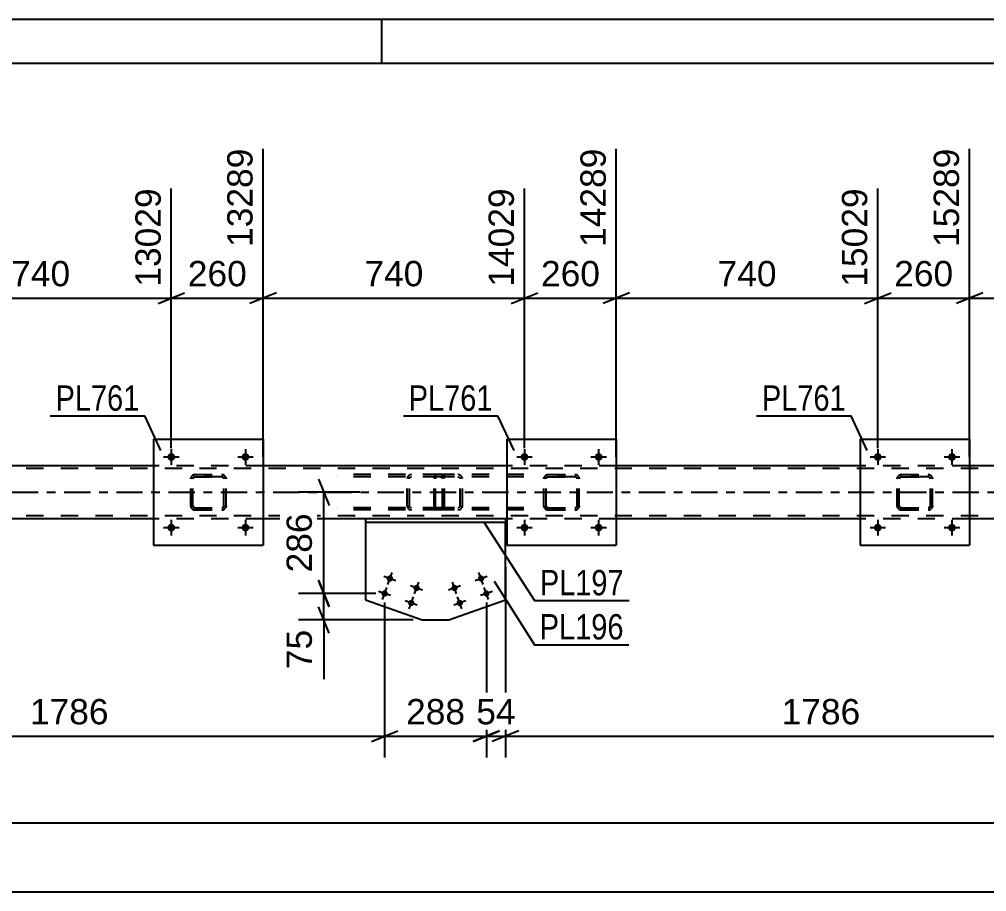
# Model space of a CAD drawing. Header units: millimetres. Extents: x -109 to 732, y -404 to 190.
# Drawn here: x 480.8 to 590.4, y 91.2 to 190 of the extents above; entities that cross this region are included whole.
import ezdxf

# ---------------------------------------------------------------- set-up
doc = ezdxf.new("R2010")
doc.units = ezdxf.units.MM
doc.linetypes.add('DXK_LINE_DOT2', pattern=[3.9198, 1.9599, -1.9599])
doc.linetypes.add('DXK_LINE_DOT3', pattern=[5.9187, 2.979, -0.9799, 0.9799, -0.9799])
doc.styles.add('Arial', font='ARIAL.TTF', dxfattribs={"height": 0.2})
doc.styles.add('Arial Narrow', font='ARIALN.TTF', dxfattribs={"height": 0.2})

# ---------------------------------------------------------------- blocks, each defined once
blk = doc.blocks.new('Unknown-717262461-1115')
at = {"color": 5, "linetype": 'Continuous'}
for p, q in [((731.85, 189.99), (-109.15, 189.99)), ((521.85, 184.99), (521.85, 189.99)), ((726.85, 184.99), (-104.15, 184.99))]:
    blk.add_line(p, q, dxfattribs=at)
blk = doc.blocks.new('Part-717262461-7015 - 6853')
at = {"color": 7, "linetype": 'DXK_LINE_DOT2'}
for p, q in [((580.22, 137.96), (580.25, 138.14)), ((580.25, 138.14), (580.22, 137.96)), ((580.46, 137.96), (580.47, 138.05)), ((580.47, 138.05), (580.46, 137.96)), ((580.47, 138.05), (580.53, 138.13)), ((580.53, 138.13), (580.47, 138.05)), ((580.51, 138.4), (580.7, 138.44)), ((580.7, 138.44), (580.51, 138.4)), ((580.53, 138.13), (580.6, 138.18)), ((580.6, 138.18), (580.53, 138.13)), ((580.6, 138.18), (580.7, 138.2)), ((580.7, 138.2), (580.6, 138.18)), ((580.7, 138.44), (583.74, 138.44)), ((580.7, 138.44), (580.7, 138.44)), ((580.7, 138.44), (583.74, 138.44)), ((580.7, 138.2), (583.74, 138.2)), ((580.7, 138.2), (580.7, 138.2)), ((583.74, 138.2), (580.7, 138.2)), ((583.74, 138.44), (583.74, 138.44)), ((583.74, 138.44), (583.92, 138.4)), ((583.92, 138.4), (583.74, 138.44)), ((583.74, 138.2), (583.74, 138.2)), ((583.74, 138.2), (583.83, 138.18)), ((583.83, 138.18), (583.74, 138.2)), ((583.83, 138.18), (583.91, 138.13)), ((583.91, 138.13), (583.83, 138.18)), ((583.91, 138.13), (583.96, 138.05)), ((583.96, 138.05), (583.91, 138.13)), ((583.96, 138.05), (583.98, 137.96)), ((583.98, 137.96), (583.96, 138.05)), ((584.18, 138.14), (584.22, 137.96)), ((584.22, 137.96), (584.18, 138.14)), ((580.22, 134.92), (580.22, 137.96)), ((580.46, 134.92), (580.46, 137.96)), ((583.98, 134.92), (583.98, 137.96)), ((584.22, 134.92), (584.22, 137.96)), ((580.25, 134.73), (580.22, 134.92)), ((580.22, 134.92), (580.25, 134.73)), ((580.47, 134.83), (580.46, 134.92)), ((580.46, 134.92), (580.47, 134.83)), ((580.53, 134.75), (580.47, 134.83)), ((580.47, 134.83), (580.53, 134.75)), ((580.6, 134.7), (580.53, 134.75)), ((580.53, 134.75), (580.6, 134.7)), ((583.91, 134.75), (583.83, 134.7)), ((583.83, 134.7), (583.91, 134.75)), ((583.96, 134.83), (583.91, 134.75)), ((583.91, 134.75), (583.96, 134.83)), ((583.98, 134.92), (583.96, 134.83)), ((583.96, 134.83), (583.98, 134.92)), ((584.22, 134.92), (584.18, 134.73)), ((584.18, 134.73), (584.22, 134.92)), ((580.7, 134.44), (580.51, 134.48)), ((580.51, 134.47), (580.7, 134.44)), ((580.7, 134.68), (580.6, 134.7)), ((580.6, 134.7), (580.7, 134.68)), ((580.7, 134.68), (583.74, 134.68)), ((580.7, 134.68), (580.7, 134.68)), ((580.7, 134.68), (583.74, 134.68)), ((580.7, 134.44), (583.74, 134.44)), ((580.7, 134.44), (580.7, 134.44)), ((580.7, 134.44), (583.74, 134.44)), ((583.83, 134.7), (583.74, 134.68)), ((583.74, 134.68), (583.83, 134.7)), ((583.74, 134.68), (583.74, 134.68)), ((583.92, 134.48), (583.74, 134.44)), ((583.74, 134.44), (583.92, 134.47)), ((583.74, 134.44), (583.74, 134.44))]:
    blk.add_line(p, q, dxfattribs=at)
at = {"color": 7, "linetype": 'DXK_LINE_DOT3'}
blk.add_line((582.22, 136.44), (582.22, 136.44), dxfattribs=at)
at = {"color": 7, "linetype": 'DXK_LINE_DOT2'}
for centre, start, end in [((580.7, 137.96), 112.5, 157.5), ((580.7, 137.96), 112.5, 157.5), ((583.74, 137.96), 22.5, 67.5), ((583.74, 137.96), 22.5, 67.5), ((580.7, 134.92), 202.5, 247.5), ((580.7, 134.92), 202.5, 247.5), ((583.74, 134.92), 292.5, 337.5), ((583.74, 134.92), 292.5, 337.5)]:
    blk.add_arc(centre, 0.48, start, end, dxfattribs=at)
blk = doc.blocks.new('Part-717262461-6873 - 6853')
at = {"color": 7, "linetype": 'DXK_LINE_DOT2'}
for p, q in [((527.82, 138.14), (527.8, 137.96)), ((527.88, 138.3), (527.82, 138.14)), ((527.97, 138.4), (527.88, 138.3)), ((527.94, 137.96), (527.95, 138.05)), ((527.95, 138.05), (527.98, 138.13)), ((528.07, 138.44), (527.97, 138.4)), ((527.98, 138.13), (528.02, 138.18)), ((528.02, 138.18), (528.07, 138.2)), ((537.92, 138.44), (528.07, 138.44)), ((537.92, 138.2), (528.07, 138.2)), ((528.97, 138.2), (528.97, 138.44)), ((530.67, 138.4), (530.48, 138.44)), ((530.48, 138.2), (530.57, 138.18)), ((530.57, 138.18), (530.66, 138.13)), ((530.66, 138.13), (530.71, 138.05)), ((530.71, 138.05), (530.73, 137.96)), ((530.98, 137.96), (530.94, 138.14)), ((527.8, 134.92), (527.8, 137.96)), ((527.94, 134.92), (527.94, 137.96)), ((530.73, 134.92), (530.73, 137.96)), ((530.98, 134.92), (530.98, 137.96)), ((527.8, 134.92), (527.82, 134.73)), ((527.95, 134.83), (527.94, 134.92)), ((527.98, 134.75), (527.95, 134.83)), ((528.02, 134.7), (527.98, 134.75)), ((530.66, 134.75), (530.57, 134.7)), ((530.71, 134.83), (530.66, 134.75)), ((530.73, 134.92), (530.71, 134.83)), ((530.94, 134.73), (530.98, 134.92)), ((527.82, 134.73), (527.88, 134.58)), ((527.88, 134.58), (527.97, 134.48)), ((527.97, 134.48), (528.07, 134.44)), ((528.07, 134.68), (528.02, 134.7)), ((537.92, 134.68), (528.07, 134.68)), ((537.92, 134.44), (528.07, 134.44)), ((528.97, 134.44), (528.97, 134.68)), ((530.57, 134.7), (530.48, 134.68)), ((530.48, 134.44), (530.67, 134.48))]:
    blk.add_line(p, q, dxfattribs=at)
for centre, start, end in [((530.49, 137.94), 23.8951, 68.8487), ((530.49, 134.93), 291.1513, 336.1049)]:
    blk.add_arc(centre, 0.492, start, end, dxfattribs=at)
blk = doc.blocks.new('Part-717262461-7009 - 6853')
at = {"color": 7, "linetype": 'DXK_LINE_DOT2'}
for p, q in [((540.21, 137.96), (540.25, 138.14)), ((540.25, 138.14), (540.21, 137.96)), ((540.45, 137.96), (540.47, 138.05)), ((540.47, 138.05), (540.45, 137.96)), ((540.47, 138.05), (540.52, 138.13)), ((540.52, 138.13), (540.47, 138.05)), ((540.51, 138.4), (540.69, 138.44)), ((540.69, 138.44), (540.51, 138.4)), ((540.52, 138.13), (540.6, 138.18)), ((540.6, 138.18), (540.52, 138.13)), ((540.6, 138.18), (540.69, 138.2)), ((540.69, 138.2), (540.6, 138.18)), ((540.69, 138.44), (543.73, 138.44)), ((540.69, 138.44), (540.69, 138.44)), ((540.69, 138.44), (543.73, 138.44)), ((540.69, 138.2), (543.73, 138.2)), ((540.69, 138.2), (540.69, 138.2)), ((543.73, 138.2), (540.69, 138.2)), ((543.73, 138.44), (543.73, 138.44)), ((543.73, 138.44), (543.92, 138.4)), ((543.92, 138.4), (543.73, 138.44)), ((543.73, 138.2), (543.73, 138.2)), ((543.73, 138.2), (543.83, 138.18)), ((543.83, 138.18), (543.73, 138.2)), ((543.83, 138.18), (543.9, 138.13)), ((543.9, 138.13), (543.83, 138.18)), ((543.9, 138.13), (543.96, 138.05)), ((543.96, 138.05), (543.9, 138.13)), ((543.96, 138.05), (543.97, 137.96)), ((543.97, 137.96), (543.96, 138.05)), ((544.18, 138.14), (544.21, 137.96)), ((544.21, 137.96), (544.18, 138.14)), ((540.21, 134.92), (540.21, 137.96)), ((540.45, 134.92), (540.45, 137.96)), ((543.97, 134.92), (543.97, 137.96)), ((544.21, 134.92), (544.21, 137.96)), ((540.25, 134.73), (540.21, 134.92)), ((540.21, 134.92), (540.25, 134.73)), ((540.47, 134.83), (540.45, 134.92)), ((540.45, 134.92), (540.47, 134.83)), ((540.52, 134.75), (540.47, 134.83)), ((540.47, 134.83), (540.52, 134.75)), ((540.6, 134.7), (540.52, 134.75)), ((540.52, 134.75), (540.6, 134.7)), ((543.9, 134.75), (543.83, 134.7)), ((543.83, 134.7), (543.9, 134.75)), ((543.96, 134.83), (543.9, 134.75)), ((543.9, 134.75), (543.96, 134.83)), ((543.97, 134.92), (543.96, 134.83)), ((543.96, 134.83), (543.97, 134.92)), ((544.21, 134.92), (544.18, 134.73)), ((544.18, 134.73), (544.21, 134.92)), ((540.69, 134.44), (540.51, 134.48)), ((540.51, 134.47), (540.69, 134.44)), ((540.69, 134.68), (540.6, 134.7)), ((540.6, 134.7), (540.69, 134.68)), ((540.69, 134.68), (543.73, 134.68)), ((540.69, 134.68), (540.69, 134.68)), ((540.69, 134.68), (543.73, 134.68)), ((540.69, 134.44), (543.73, 134.44)), ((540.69, 134.44), (540.69, 134.44)), ((540.69, 134.44), (543.73, 134.44)), ((543.83, 134.7), (543.73, 134.68)), ((543.73, 134.68), (543.83, 134.7)), ((543.73, 134.68), (543.73, 134.68)), ((543.92, 134.48), (543.73, 134.44)), ((543.73, 134.44), (543.92, 134.47)), ((543.73, 134.44), (543.73, 134.44))]:
    blk.add_line(p, q, dxfattribs=at)
at = {"color": 7, "linetype": 'DXK_LINE_DOT3'}
blk.add_line((542.21, 136.44), (542.21, 136.44), dxfattribs=at)
at = {"color": 7, "linetype": 'DXK_LINE_DOT2'}
for centre, start, end in [((540.69, 137.96), 112.5, 157.5), ((540.69, 137.96), 112.5, 157.5), ((543.73, 137.96), 22.5, 67.5), ((543.73, 137.96), 22.5, 67.5), ((540.69, 134.92), 202.5, 247.5), ((540.69, 134.92), 202.5, 247.5), ((543.73, 134.92), 292.5, 337.5), ((543.73, 134.92), 292.5, 337.5)]:
    blk.add_arc(centre, 0.48, start, end, dxfattribs=at)
blk = doc.blocks.new('Part-717262461-6875 - 6853')
at = {"color": 7, "linetype": 'DXK_LINE_DOT2'}
for p, q in [((528.46, 138.44), (516.68, 138.44)), ((528.46, 138.2), (516.68, 138.2)), ((524.75, 138.14), (524.71, 137.96)), ((524.97, 137.96), (524.99, 138.05)), ((524.99, 138.05), (525.04, 138.13)), ((525.22, 138.44), (525.03, 138.4)), ((525.04, 138.13), (525.12, 138.18)), ((525.12, 138.18), (525.22, 138.2)), ((528.65, 138.4), (528.46, 138.44)), ((528.46, 138.2), (528.56, 138.18)), ((528.56, 138.18), (528.64, 138.13)), ((528.64, 138.13), (528.69, 138.05)), ((528.69, 138.05), (528.71, 137.96)), ((528.97, 137.96), (528.93, 138.14)), ((524.71, 134.92), (524.71, 137.96)), ((524.97, 134.92), (524.97, 137.96)), ((528.71, 134.92), (528.71, 137.96)), ((528.97, 134.92), (528.97, 137.96)), ((524.71, 134.92), (524.75, 134.73)), ((524.99, 134.83), (524.97, 134.92)), ((525.04, 134.75), (524.99, 134.83)), ((525.12, 134.7), (525.04, 134.75)), ((528.64, 134.75), (528.56, 134.7)), ((528.69, 134.83), (528.64, 134.75)), ((528.71, 134.92), (528.69, 134.83)), ((528.93, 134.73), (528.97, 134.92)), ((528.46, 134.68), (516.68, 134.68)), ((528.46, 134.44), (516.68, 134.44)), ((525.03, 134.48), (525.22, 134.44)), ((525.22, 134.68), (525.12, 134.7)), ((528.56, 134.7), (528.46, 134.68)), ((528.46, 134.44), (528.65, 134.48))]:
    blk.add_line(p, q, dxfattribs=at)
for centre, start, end in [((525.2, 137.94), 110.7583, 155.68), ((528.48, 137.94), 24.32, 69.2417), ((525.2, 134.94), 204.32, 249.2417), ((528.48, 134.94), 290.7583, 335.68)]:
    blk.add_arc(centre, 0.496, start, end, dxfattribs=at)
blk = doc.blocks.new('Part-717262461-7014 - 6853')
at = {"color": 2, "linetype": 'Continuous'}
for p, q in [((536.01, 142.44), (536.01, 130.44)), ((536.01, 142.44), (548.41, 142.44)), ((548.41, 142.44), (548.41, 130.44)), ((536.01, 130.44), (548.41, 130.44))]:
    blk.add_line(p, q, dxfattribs=at)
blk = doc.blocks.new('Part-717262461-7020 - 6853')
at = {"color": 2, "linetype": 'Continuous'}
for p, q in [((576.02, 142.44), (576.02, 130.44)), ((576.02, 142.44), (588.42, 142.44)), ((588.42, 142.44), (588.42, 130.44)), ((576.02, 130.44), (588.42, 130.44))]:
    blk.add_line(p, q, dxfattribs=at)
blk = doc.blocks.new('Part-717262461-7042 - 6853')
at = {"color": 2, "linetype": 'Continuous'}
for p, q in [((496.01, 142.44), (496.01, 130.44)), ((496.01, 142.44), (508.41, 142.44)), ((508.41, 142.44), (508.41, 130.44)), ((496.01, 130.44), (508.41, 130.44))]:
    blk.add_line(p, q, dxfattribs=at)
blk = doc.blocks.new('Part-717262461-7043 - 6853')
at = {"color": 7, "linetype": 'DXK_LINE_DOT2'}
for p, q in [((500.21, 137.96), (500.25, 138.14)), ((500.25, 138.14), (500.21, 137.96)), ((500.45, 137.96), (500.47, 138.05)), ((500.47, 138.05), (500.45, 137.96)), ((500.47, 138.05), (500.52, 138.13)), ((500.52, 138.13), (500.47, 138.05)), ((500.51, 138.4), (500.69, 138.44)), ((500.69, 138.44), (500.51, 138.4)), ((500.52, 138.13), (500.6, 138.18)), ((500.6, 138.18), (500.52, 138.13)), ((500.6, 138.18), (500.69, 138.2)), ((500.69, 138.2), (500.6, 138.18)), ((500.69, 138.44), (503.73, 138.44)), ((500.69, 138.44), (500.69, 138.44)), ((500.69, 138.44), (503.73, 138.44)), ((500.69, 138.2), (503.73, 138.2)), ((500.69, 138.2), (500.69, 138.2)), ((503.73, 138.2), (500.69, 138.2)), ((503.73, 138.44), (503.73, 138.44)), ((503.73, 138.44), (503.92, 138.4)), ((503.92, 138.4), (503.73, 138.44)), ((503.73, 138.2), (503.73, 138.2)), ((503.73, 138.2), (503.83, 138.18)), ((503.83, 138.18), (503.73, 138.2)), ((503.83, 138.18), (503.9, 138.13)), ((503.9, 138.13), (503.83, 138.18)), ((503.9, 138.13), (503.96, 138.05)), ((503.96, 138.05), (503.9, 138.13)), ((503.96, 138.05), (503.97, 137.96)), ((503.97, 137.96), (503.96, 138.05)), ((504.18, 138.14), (504.21, 137.96)), ((504.21, 137.96), (504.18, 138.14)), ((500.21, 134.92), (500.21, 137.96)), ((500.45, 134.92), (500.45, 137.96)), ((503.97, 134.92), (503.97, 137.96)), ((504.21, 134.92), (504.21, 137.96)), ((500.25, 134.73), (500.21, 134.92)), ((500.21, 134.92), (500.25, 134.73)), ((500.47, 134.83), (500.45, 134.92)), ((500.45, 134.92), (500.47, 134.83)), ((500.52, 134.75), (500.47, 134.83)), ((500.47, 134.83), (500.52, 134.75)), ((500.6, 134.7), (500.52, 134.75)), ((500.52, 134.75), (500.6, 134.7)), ((503.9, 134.75), (503.83, 134.7)), ((503.83, 134.7), (503.9, 134.75)), ((503.96, 134.83), (503.9, 134.75)), ((503.9, 134.75), (503.96, 134.83)), ((503.97, 134.92), (503.96, 134.83)), ((503.96, 134.83), (503.97, 134.92)), ((504.21, 134.92), (504.18, 134.73)), ((504.18, 134.73), (504.21, 134.92)), ((500.69, 134.44), (500.51, 134.48)), ((500.51, 134.47), (500.69, 134.44)), ((500.69, 134.68), (500.6, 134.7)), ((500.6, 134.7), (500.69, 134.68)), ((500.69, 134.68), (503.73, 134.68)), ((500.69, 134.68), (500.69, 134.68)), ((500.69, 134.68), (503.73, 134.68)), ((500.69, 134.44), (503.73, 134.44)), ((500.69, 134.44), (500.69, 134.44)), ((500.69, 134.44), (503.73, 134.44)), ((503.83, 134.7), (503.73, 134.68)), ((503.73, 134.68), (503.83, 134.7)), ((503.73, 134.68), (503.73, 134.68)), ((503.92, 134.48), (503.73, 134.44)), ((503.73, 134.44), (503.92, 134.47)), ((503.73, 134.44), (503.73, 134.44))]:
    blk.add_line(p, q, dxfattribs=at)
at = {"color": 7, "linetype": 'DXK_LINE_DOT3'}
blk.add_line((502.21, 136.44), (502.21, 136.44), dxfattribs=at)
at = {"color": 7, "linetype": 'DXK_LINE_DOT2'}
for centre, start, end in [((500.69, 137.96), 112.5, 157.5), ((500.69, 137.96), 112.5, 157.5), ((503.73, 137.96), 22.5, 67.5), ((503.73, 137.96), 22.5, 67.5), ((500.69, 134.92), 202.5, 247.5), ((500.69, 134.92), 202.5, 247.5), ((503.73, 134.92), 292.5, 337.5), ((503.73, 134.92), 292.5, 337.5)]:
    blk.add_arc(centre, 0.48, start, end, dxfattribs=at)
blk = doc.blocks.new('Bolt-717262461-7195 - 6853')
at = {"linetype": 'Continuous'}
for points in [[(532.75, 126.56, -1), (533.43, 126.8, -1)], [(529.74, 125.49, -1), (530.42, 125.73, -1)], [(533.36, 124.86, -1), (534.03, 125.1, -1)], [(530.34, 123.79, -1), (531.02, 124.03, -1)]]:
    blk.add_hatch(color=1, dxfattribs=at).paths.add_polyline_path(points)
at = {"color": 1, "linetype": 'Continuous'}
for p, q in [((533.33, 126), (532.85, 127.35)), ((530.32, 124.93), (529.84, 126.28)), ((533.77, 126.92), (532.41, 126.43)), ((530.76, 125.85), (529.4, 125.36)), ((534.37, 125.22), (533.02, 124.74)), ((533.94, 124.3), (533.45, 125.66)), ((531.36, 124.15), (530, 123.67)), ((530.92, 123.23), (530.44, 124.59))]:
    blk.add_line(p, q, dxfattribs=at)
blk = doc.blocks.new('Bolt-717262461-7064 - 6853')
at = {"linetype": 'Continuous'}
for points in [[(498.45, 132.44, -1), (497.57, 132.44, -1)], [(506.85, 132.44, -1), (505.97, 132.44, -1)]]:
    blk.add_hatch(color=1, dxfattribs=at).paths.add_polyline_path(points)
at = {"color": 1, "linetype": 'Continuous'}
for p, q in [((498.01, 133.32), (498.01, 131.56)), ((506.41, 133.32), (506.41, 131.56)), ((497.13, 132.44), (498.89, 132.44)), ((505.53, 132.44), (507.29, 132.44))]:
    blk.add_line(p, q, dxfattribs=at)
blk = doc.blocks.new('Bolt-717262461-7065 - 6853')
at = {"linetype": 'Continuous'}
for points in [[(498.45, 140.44, -1), (497.57, 140.44, -1)], [(506.85, 140.44, -1), (505.97, 140.44, -1)]]:
    blk.add_hatch(color=1, dxfattribs=at).paths.add_polyline_path(points)
at = {"color": 1, "linetype": 'Continuous'}
for p, q in [((498.01, 141.32), (498.01, 139.56)), ((506.41, 141.32), (506.41, 139.56)), ((497.13, 140.44), (498.89, 140.44)), ((505.53, 140.44), (507.29, 140.44))]:
    blk.add_line(p, q, dxfattribs=at)
blk = doc.blocks.new('Bolt-717262461-7066 - 6853')
at = {"linetype": 'Continuous'}
for points in [[(538.45, 132.44, -1), (537.57, 132.44, -1)], [(546.85, 132.44, -1), (545.97, 132.44, -1)]]:
    blk.add_hatch(color=1, dxfattribs=at).paths.add_polyline_path(points)
at = {"color": 1, "linetype": 'Continuous'}
for p, q in [((538.01, 133.32), (538.01, 131.56)), ((546.41, 133.32), (546.41, 131.56)), ((537.13, 132.44), (538.89, 132.44)), ((545.53, 132.44), (547.29, 132.44))]:
    blk.add_line(p, q, dxfattribs=at)
blk = doc.blocks.new('Bolt-717262461-7067 - 6853')
at = {"linetype": 'Continuous'}
for points in [[(538.45, 140.44, -1), (537.57, 140.44, -1)], [(546.85, 140.44, -1), (545.97, 140.44, -1)]]:
    blk.add_hatch(color=1, dxfattribs=at).paths.add_polyline_path(points)
at = {"color": 1, "linetype": 'Continuous'}
for p, q in [((538.01, 141.32), (538.01, 139.56)), ((546.41, 141.32), (546.41, 139.56)), ((537.13, 140.44), (538.89, 140.44)), ((545.53, 140.44), (547.29, 140.44))]:
    blk.add_line(p, q, dxfattribs=at)
blk = doc.blocks.new('Bolt-717262461-7068 - 6853')
at = {"linetype": 'Continuous'}
for points in [[(578.46, 132.44, -1), (577.58, 132.44, -1)], [(586.86, 132.44, -1), (585.98, 132.44, -1)]]:
    blk.add_hatch(color=1, dxfattribs=at).paths.add_polyline_path(points)
at = {"color": 1, "linetype": 'Continuous'}
for p, q in [((578.02, 133.32), (578.02, 131.56)), ((586.42, 133.32), (586.42, 131.56)), ((577.14, 132.44), (578.9, 132.44)), ((585.54, 132.44), (587.3, 132.44))]:
    blk.add_line(p, q, dxfattribs=at)
blk = doc.blocks.new('Bolt-717262461-7069 - 6853')
at = {"linetype": 'Continuous'}
for points in [[(578.46, 140.44, -1), (577.58, 140.44, -1)], [(586.86, 140.44, -1), (585.98, 140.44, -1)]]:
    blk.add_hatch(color=1, dxfattribs=at).paths.add_polyline_path(points)
at = {"color": 1, "linetype": 'Continuous'}
for p, q in [((578.02, 141.32), (578.02, 139.56)), ((586.42, 141.32), (586.42, 139.56)), ((577.14, 140.44), (578.9, 140.44)), ((585.54, 140.44), (587.3, 140.44))]:
    blk.add_line(p, q, dxfattribs=at)
blk = doc.blocks.new('Part-717262461-7106 - 6853')
at = {"color": 2, "linetype": 'Continuous'}
for p, q in [((496.01, 139.44), (468.42, 139.44)), ((536.01, 139.44), (508.41, 139.44)), ((576.02, 139.44), (548.41, 139.44)), ((616.02, 139.44), (588.42, 139.44)), ((496.01, 133.44), (468.42, 133.44)), ((520, 133.44), (508.41, 133.44)), ((536.01, 133.44), (535.86, 133.44)), ((576.02, 133.44), (548.41, 133.44)), ((605.14, 133.44), (588.42, 133.44))]:
    blk.add_line(p, q, dxfattribs=at)
at = {"color": 7, "linetype": 'DXK_LINE_DOT2'}
for p, q in [((508.41, 139.44), (496.01, 139.44)), ((548.41, 139.44), (536.01, 139.44)), ((588.42, 139.44), (576.02, 139.44)), ((636.42, 139.12), (-23.14, 139.12)), ((636.42, 133.76), (-23.14, 133.76)), ((508.41, 133.44), (496.01, 133.44)), ((535.86, 133.44), (520, 133.44)), ((548.41, 133.44), (536.01, 133.44)), ((588.42, 133.44), (576.02, 133.44))]:
    blk.add_line(p, q, dxfattribs=at)
at = {"color": 7, "linetype": 'DXK_LINE_DOT3'}
blk.add_line((-23.14, 136.44), (636.42, 136.44), dxfattribs=at)
blk = doc.blocks.new('Part-717262461-7188 - 6853')
at = {"color": 2, "linetype": 'Continuous'}
for p, q in [((520, 133.04), (520, 124.26)), ((535.86, 124.26), (535.86, 133.04)), ((520, 124.26), (526.41, 121.99)), ((529.45, 121.99), (535.86, 124.26)), ((526.41, 121.99), (529.45, 121.99))]:
    blk.add_line(p, q, dxfattribs=at)
at = {"color": 7, "linetype": 'DXK_LINE_DOT2'}
blk.add_line((535.86, 133.04), (520, 133.04), dxfattribs=at)
blk = doc.blocks.new('Part-717262461-7193 - 6853')
at = {"color": 2, "linetype": 'Continuous'}
for p, q in [((535.86, 133.44), (520, 133.44)), ((520, 133.44), (520, 133.04)), ((535.86, 133.04), (520, 133.04)), ((535.86, 133.44), (535.86, 133.04))]:
    blk.add_line(p, q, dxfattribs=at)
blk = doc.blocks.new('Bolt-717262461-7194 - 6853')
at = {"linetype": 'Continuous'}
for points in [[(522.43, 126.8, -1), (523.11, 126.56, -1)], [(521.83, 125.1, -1), (522.51, 124.86, -1)], [(525.45, 125.73, -1), (526.13, 125.49, -1)], [(524.85, 124.03, -1), (525.52, 123.79, -1)]]:
    blk.add_hatch(color=1, dxfattribs=at).paths.add_polyline_path(points)
at = {"color": 1, "linetype": 'Continuous'}
for p, q in [((522.53, 126), (523.01, 127.35)), ((523.45, 126.43), (522.09, 126.92)), ((525.55, 124.93), (526.03, 126.28)), ((522.85, 124.74), (521.49, 125.22)), ((521.93, 124.3), (522.41, 125.66)), ((526.47, 125.36), (525.11, 125.85)), ((525.86, 123.67), (524.51, 124.15)), ((524.94, 123.23), (525.43, 124.59))]:
    blk.add_line(p, q, dxfattribs=at)
blk = doc.blocks.new('StraightDimension-717262461-8268 - 6853')
at = {"color": 7, "linetype": 'Continuous'}
for p, q in [((522.17, 123.98), (522.17, 106.42)), ((533.69, 123.98), (533.69, 106.42)), ((520.67, 108.22), (523.67, 109.42)), ((522.17, 108.82), (533.69, 108.82)), ((535.19, 109.42), (532.19, 108.22))]:
    blk.add_line(p, q, dxfattribs=at)
at = {"color": 0}
blk.add_wipeout([(531.87, 109.57), (531.87, 113.77), (524, 113.77), (524, 109.57)], dxfattribs=at)
at = {"color": 3, "style": 'Arial'}
blk.add_text('288', height=2.865, dxfattribs=at).set_placement((524.6, 110.17))
blk = doc.blocks.new('StraightDimension-717262461-20225 - 6853')
at = {"color": 7, "linetype": 'Continuous'}
for p, q in [((588.42, 140.44), (588.42, 175.34)), ((578.02, 141.44), (578.02, 170.84)), ((576.52, 157.82), (579.52, 159.02)), ((589.92, 159.02), (586.92, 157.82)), ((578.02, 158.42), (588.42, 158.42))]:
    blk.add_line(p, q, dxfattribs=at)
at = {"color": 0}
blk.add_wipeout([(587.15, 159.17), (587.15, 163.37), (579.28, 163.37), (579.28, 159.17)], dxfattribs=at)
at = {"color": 3, "style": 'Arial'}
blk.add_text('260', height=2.865, dxfattribs=at).set_placement((579.88, 159.77))
at = {"color": 0, "linetype": 'Continuous'}
blk.add_wipeout([(587.82, 175.94), (583.62, 175.94), (583.62, 163.62), (587.82, 163.62)], dxfattribs=at)
at = {"color": 3, "linetype": 'Continuous', "style": 'Arial'}
blk.add_text('15289', height=2.865, rotation=90.0002, dxfattribs=at).set_placement((587.22, 164.22))
blk = doc.blocks.new('StraightDimension-717262461-8122 - 6853')
at = {"color": 7, "linetype": 'Continuous'}
for p, q in [((535.86, 128.02), (535.86, 106.42)), ((607.3, 123.98), (607.3, 106.42)), ((537.36, 109.42), (534.36, 108.22)), ((535.86, 108.82), (607.3, 108.82)), ((605.8, 108.22), (608.8, 109.42))]:
    blk.add_line(p, q, dxfattribs=at)
at = {"color": 0}
blk.add_wipeout([(576.63, 109.57), (576.63, 113.77), (566.53, 113.77), (566.53, 109.57)], dxfattribs=at)
at = {"color": 3, "style": 'Arial'}
blk.add_text('1786', height=2.865, dxfattribs=at).set_placement((567.13, 110.17))
blk = doc.blocks.new('StraightDimension-717262461-8169 - 6853')
at = {"color": 7, "linetype": 'Continuous'}
for p, q in [((450.72, 130), (450.72, 106.42)), ((522.17, 123.98), (522.17, 106.42)), ((452.22, 109.42), (449.22, 108.22)), ((450.72, 108.82), (522.17, 108.82)), ((520.67, 108.22), (523.67, 109.42))]:
    blk.add_line(p, q, dxfattribs=at)
at = {"color": 0}
blk.add_wipeout([(491.49, 109.57), (491.49, 113.77), (481.4, 113.77), (481.4, 109.57)], dxfattribs=at)
at = {"color": 3, "style": 'Arial'}
blk.add_text('1786', height=2.865, dxfattribs=at).set_placement((482, 110.17))
blk = doc.blocks.new('StraightDimension-717262461-21053 - 6853')
at = {"color": 7, "linetype": 'Continuous'}
for p, q in [((514.68, 126.48), (515.88, 123.48)), ((521.17, 124.98), (512.43, 124.98)), ((515.28, 121.99), (515.28, 124.98)), ((515.88, 120.49), (514.68, 123.49)), ((525.41, 121.99), (512.43, 121.99)), ((515.28, 121.99), (515.28, 115.29)), ((515.28, 121.99), (515.28, 115.29))]:
    blk.add_line(p, q, dxfattribs=at)
at = {"color": 0}
blk.add_wipeout([(514.53, 121.46), (510.33, 121.46), (510.33, 115.82), (514.53, 115.82)], dxfattribs=at)
at = {"color": 3, "style": 'Arial'}
blk.add_text('75', height=2.865, rotation=90.0002, dxfattribs=at).set_placement((513.93, 116.42))
blk = doc.blocks.new('StraightDimension-717262461-8131 - 6853')
at = {"color": 7, "linetype": 'Continuous'}
for p, q in [((535.86, 128.02), (535.86, 106.42)), ((533.69, 123.98), (533.69, 106.42)), ((532.19, 108.22), (535.19, 109.42)), ((533.69, 108.82), (535.86, 108.82)), ((537.36, 109.42), (534.36, 108.22))]:
    blk.add_line(p, q, dxfattribs=at)
at = {"color": 0}
blk.add_wipeout([(537.6, 109.57), (537.6, 113.77), (531.95, 113.77), (531.95, 109.57)], dxfattribs=at)
at = {"color": 3, "style": 'Arial'}
blk.add_text('54', height=2.865, dxfattribs=at).set_placement((532.55, 110.17))
blk = doc.blocks.new('StraightDimension-717262461-7280 - 6853')
at = {"color": 7, "linetype": 'Continuous'}
blk.add_line((-23.14, 99.02), (648.52, 99.02), dxfattribs=at)
blk = doc.blocks.new('StraightDimension-717262461-7927 - 6853')
at = {"color": 7, "linetype": 'Continuous'}
blk.add_line((-23.94, 91.22), (649.32, 91.22), dxfattribs=at)
blk = doc.blocks.new('StraightDimension-717262461-20224 - 6853')
at = {"color": 7, "linetype": 'Continuous'}
for p, q in [((588.42, 140.44), (588.42, 175.34)), ((605.14, 140.44), (605.14, 175.34)), ((589.92, 159.02), (586.92, 157.82)), ((603.64, 157.82), (606.64, 159.02)), ((588.42, 158.42), (605.14, 158.42))]:
    blk.add_line(p, q, dxfattribs=at)
at = {"color": 0}
blk.add_wipeout([(600.71, 159.17), (600.71, 163.37), (592.84, 163.37), (592.84, 159.17)], dxfattribs=at)
at = {"color": 3, "style": 'Arial'}
blk.add_text('418', height=2.865, dxfattribs=at).set_placement((593.44, 159.77))
at = {"color": 0, "linetype": 'Continuous'}
blk.add_wipeout([(604.54, 175.94), (600.34, 175.94), (600.34, 163.62), (604.54, 163.62)], dxfattribs=at)
at = {"color": 3, "linetype": 'Continuous', "style": 'Arial'}
blk.add_text('15707', height=2.865, rotation=90.0002, dxfattribs=at).set_placement((603.94, 164.22))
blk = doc.blocks.new('StraightDimension-717262461-20226 - 6853')
at = {"color": 7, "linetype": 'Continuous'}
for p, q in [((548.41, 140.44), (548.41, 175.34)), ((578.02, 141.44), (578.02, 170.84)), ((549.91, 159.02), (546.91, 157.82)), ((576.52, 157.82), (579.52, 159.02)), ((548.41, 158.42), (578.02, 158.42))]:
    blk.add_line(p, q, dxfattribs=at)
at = {"color": 0}
blk.add_wipeout([(567.15, 159.17), (567.15, 163.37), (559.28, 163.37), (559.28, 159.17)], dxfattribs=at)
at = {"color": 3, "style": 'Arial'}
blk.add_text('740', height=2.865, dxfattribs=at).set_placement((559.88, 159.77))
at = {"color": 0, "linetype": 'Continuous'}
blk.add_wipeout([(577.42, 171.44), (573.22, 171.44), (573.22, 159.12), (577.42, 159.12)], dxfattribs=at)
at = {"color": 3, "linetype": 'Continuous', "style": 'Arial'}
blk.add_text('15029', height=2.865, rotation=90.0002, dxfattribs=at).set_placement((576.82, 159.72))
blk = doc.blocks.new('StraightDimension-717262461-20227 - 6853')
at = {"color": 7, "linetype": 'Continuous'}
for p, q in [((548.41, 140.44), (548.41, 175.34)), ((538.01, 141.44), (538.01, 170.84)), ((536.51, 157.82), (539.51, 159.02)), ((549.91, 159.02), (546.91, 157.82)), ((538.01, 158.42), (548.41, 158.42))]:
    blk.add_line(p, q, dxfattribs=at)
at = {"color": 0}
blk.add_wipeout([(547.15, 159.17), (547.15, 163.37), (539.28, 163.37), (539.28, 159.17)], dxfattribs=at)
at = {"color": 3, "style": 'Arial'}
blk.add_text('260', height=2.865, dxfattribs=at).set_placement((539.88, 159.77))
at = {"color": 0, "linetype": 'Continuous'}
blk.add_wipeout([(547.81, 175.94), (543.61, 175.94), (543.61, 163.62), (547.81, 163.62)], dxfattribs=at)
at = {"color": 3, "linetype": 'Continuous', "style": 'Arial'}
blk.add_text('14289', height=2.865, rotation=90.0002, dxfattribs=at).set_placement((547.21, 164.22))
blk = doc.blocks.new('StraightDimension-717262461-20228 - 6853')
at = {"color": 7, "linetype": 'Continuous'}
for p, q in [((508.41, 140.44), (508.41, 175.34)), ((538.01, 141.44), (538.01, 170.84)), ((509.91, 159.02), (506.91, 157.82)), ((536.51, 157.82), (539.51, 159.02)), ((508.41, 158.42), (538.01, 158.42))]:
    blk.add_line(p, q, dxfattribs=at)
at = {"color": 0}
blk.add_wipeout([(527.15, 159.17), (527.15, 163.37), (519.28, 163.37), (519.28, 159.17)], dxfattribs=at)
at = {"color": 3, "style": 'Arial'}
blk.add_text('740', height=2.865, dxfattribs=at).set_placement((519.88, 159.77))
at = {"color": 0, "linetype": 'Continuous'}
blk.add_wipeout([(537.41, 171.44), (533.21, 171.44), (533.21, 159.12), (537.41, 159.12)], dxfattribs=at)
at = {"color": 3, "linetype": 'Continuous', "style": 'Arial'}
blk.add_text('14029', height=2.865, rotation=90.0002, dxfattribs=at).set_placement((536.81, 159.72))
blk = doc.blocks.new('StraightDimension-717262461-20229 - 6853')
at = {"color": 7, "linetype": 'Continuous'}
for p, q in [((508.41, 140.44), (508.41, 175.34)), ((498.01, 141.44), (498.01, 170.84)), ((496.51, 157.82), (499.51, 159.02)), ((509.91, 159.02), (506.91, 157.82)), ((498.01, 158.42), (508.41, 158.42))]:
    blk.add_line(p, q, dxfattribs=at)
at = {"color": 0}
blk.add_wipeout([(507.15, 159.17), (507.15, 163.37), (499.28, 163.37), (499.28, 159.17)], dxfattribs=at)
at = {"color": 3, "style": 'Arial'}
blk.add_text('260', height=2.865, dxfattribs=at).set_placement((499.88, 159.77))
at = {"color": 0, "linetype": 'Continuous'}
blk.add_wipeout([(507.81, 175.94), (503.61, 175.94), (503.61, 163.62), (507.81, 163.62)], dxfattribs=at)
at = {"color": 3, "linetype": 'Continuous', "style": 'Arial'}
blk.add_text('13289', height=2.865, rotation=90.0002, dxfattribs=at).set_placement((507.21, 164.22))
blk = doc.blocks.new('StraightDimension-717262461-20230 - 6853')
at = {"color": 7, "linetype": 'Continuous'}
for p, q in [((468.42, 140.44), (468.42, 175.34)), ((498.01, 141.44), (498.01, 170.84)), ((469.92, 159.02), (466.92, 157.82)), ((496.51, 157.82), (499.51, 159.02)), ((468.42, 158.42), (498.01, 158.42))]:
    blk.add_line(p, q, dxfattribs=at)
at = {"color": 0}
blk.add_wipeout([(487.15, 159.17), (487.15, 163.37), (479.28, 163.37), (479.28, 159.17)], dxfattribs=at)
at = {"color": 3, "style": 'Arial'}
blk.add_text('740', height=2.865, dxfattribs=at).set_placement((479.88, 159.77))
at = {"color": 0, "linetype": 'Continuous'}
blk.add_wipeout([(497.41, 171.44), (493.21, 171.44), (493.21, 159.12), (497.41, 159.12)], dxfattribs=at)
at = {"color": 3, "linetype": 'Continuous', "style": 'Arial'}
blk.add_text('13029', height=2.865, rotation=90.0002, dxfattribs=at).set_placement((496.81, 159.72))
blk = doc.blocks.new('StraightDimension-717262461-21052 - 6853')
at = {"color": 7, "linetype": 'Continuous'}
for p, q in [((514.68, 137.94), (515.88, 134.94)), ((519.35, 136.44), (512.43, 136.44)), ((515.28, 124.98), (515.28, 136.44)), ((515.88, 123.48), (514.68, 126.48)), ((521.17, 124.98), (512.43, 124.98))]:
    blk.add_line(p, q, dxfattribs=at)
at = {"color": 0}
blk.add_wipeout([(514.53, 134.64), (510.33, 134.64), (510.33, 126.77), (514.53, 126.77)], dxfattribs=at)
at = {"color": 3, "style": 'Arial'}
blk.add_text('286', height=2.865, rotation=90.0002, dxfattribs=at).set_placement((513.93, 127.37))
blk = doc.blocks.new('Mark-717262461-7010 - 6853')
at = {"color": 30, "linetype": 'Continuous'}
for p in [(524.3, 145.08), (536.83, 141.18)]:
    blk.add_line(p, (535, 145.08), dxfattribs=at)
at = {"color": 0}
blk.add_wipeout([(534.4, 145.68), (534.4, 148.68), (524.9, 148.68), (524.9, 145.68)], dxfattribs=at)
blk.add_wipeout([(534.4, 145.68), (534.4, 148.68), (524.9, 148.68), (524.9, 145.68)], dxfattribs=at)
at = {"color": 3, "style": 'Arial Narrow'}
blk.add_text('PL761', height=2.863, dxfattribs=at).set_placement((524.9, 145.68))
blk = doc.blocks.new('Mark-717262461-7016 - 6853')
at = {"color": 30, "linetype": 'Continuous'}
for p in [(564.3, 145.08), (576.83, 141.18)]:
    blk.add_line(p, (575, 145.08), dxfattribs=at)
at = {"color": 0}
blk.add_wipeout([(574.4, 145.68), (574.4, 148.68), (564.9, 148.68), (564.9, 145.68)], dxfattribs=at)
blk.add_wipeout([(574.4, 145.68), (574.4, 148.68), (564.9, 148.68), (564.9, 145.68)], dxfattribs=at)
at = {"color": 3, "style": 'Arial Narrow'}
blk.add_text('PL761', height=2.863, dxfattribs=at).set_placement((564.9, 145.68))
blk = doc.blocks.new('Mark-717262461-7038 - 6853')
at = {"color": 30, "linetype": 'Continuous'}
for p in [(484.3, 145.08), (496.83, 141.18)]:
    blk.add_line(p, (495, 145.08), dxfattribs=at)
at = {"color": 0}
blk.add_wipeout([(494.4, 145.68), (494.4, 148.68), (484.9, 148.68), (484.9, 145.68)], dxfattribs=at)
blk.add_wipeout([(494.4, 145.68), (494.4, 148.68), (484.9, 148.68), (484.9, 145.68)], dxfattribs=at)
at = {"color": 3, "style": 'Arial Narrow'}
blk.add_text('PL761', height=2.863, dxfattribs=at).set_placement((484.9, 145.68))
blk = doc.blocks.new('Mark-717262461-7189 - 6853')
at = {"color": 30, "linetype": 'Continuous'}
for p, q in [((533.37, 133.15), (539.15, 124.18)), ((539.15, 124.18), (549.85, 124.18))]:
    blk.add_line(p, q, dxfattribs=at)
at = {"color": 0}
blk.add_wipeout([(549.25, 124.78), (549.25, 127.78), (539.75, 127.78), (539.75, 124.78)], dxfattribs=at)
blk.add_wipeout([(549.25, 124.78), (549.25, 127.78), (539.75, 127.78), (539.75, 124.78)], dxfattribs=at)
at = {"color": 3, "style": 'Arial Narrow'}
blk.add_text('PL197', height=2.863, dxfattribs=at).set_placement((539.75, 124.78))
blk = doc.blocks.new('Mark-717262461-7184 - 6853')
at = {"color": 30, "linetype": 'Continuous'}
for p, q in [((534.57, 126.39), (539.14, 119.18)), ((539.14, 119.18), (549.84, 119.18))]:
    blk.add_line(p, q, dxfattribs=at)
at = {"color": 0}
blk.add_wipeout([(549.24, 119.78), (549.24, 122.78), (539.74, 122.78), (539.74, 119.78)], dxfattribs=at)
blk.add_wipeout([(549.24, 119.78), (549.24, 122.78), (539.74, 122.78), (539.74, 119.78)], dxfattribs=at)
at = {"color": 3, "style": 'Arial Narrow'}
blk.add_text('PL196', height=2.863, dxfattribs=at).set_placement((539.74, 119.78))

msp = doc.modelspace()

# ---------------------------------------------------------------- block references
for name in ['Unknown-717262461-1115', 'Part-717262461-7042 - 6853', 'Part-717262461-7014 - 6853', 'Part-717262461-7020 - 6853', 'Bolt-717262461-7065 - 6853', 'Bolt-717262461-7067 - 6853', 'Bolt-717262461-7069 - 6853', 'Part-717262461-7106 - 6853', 'Part-717262461-7043 - 6853', 'Part-717262461-6875 - 6853', 'Part-717262461-6873 - 6853', 'Part-717262461-7009 - 6853', 'Part-717262461-7015 - 6853', 'Bolt-717262461-7064 - 6853', 'Part-717262461-7193 - 6853', 'Part-717262461-7188 - 6853', 'Bolt-717262461-7066 - 6853', 'Bolt-717262461-7068 - 6853', 'Bolt-717262461-7194 - 6853', 'Bolt-717262461-7195 - 6853']:
    msp.add_blockref(name, (0, 0))

# ---------------------------------------------------------------- next in the draw order: block references
for name in ['StraightDimension-717262461-20225 - 6853', 'StraightDimension-717262461-8268 - 6853']:
    msp.add_blockref(name, (0, 0))

# ---------------------------------------------------------------- next in the draw order: block references
for name in ['StraightDimension-717262461-20226 - 6853', 'StraightDimension-717262461-20224 - 6853', 'StraightDimension-717262461-8169 - 6853', 'StraightDimension-717262461-8122 - 6853']:
    msp.add_blockref(name, (0, 0))

# ---------------------------------------------------------------- next in the draw order: block references
for name in ['StraightDimension-717262461-20227 - 6853', 'Mark-717262461-7016 - 6853', 'StraightDimension-717262461-8131 - 6853', 'StraightDimension-717262461-21053 - 6853']:
    msp.add_blockref(name, (0, 0))

# ---------------------------------------------------------------- next in the draw order: block references
for name in ['StraightDimension-717262461-20228 - 6853', 'StraightDimension-717262461-7280 - 6853']:
    msp.add_blockref(name, (0, 0))

# ---------------------------------------------------------------- next in the draw order: block references
for name in ['StraightDimension-717262461-20229 - 6853', 'Mark-717262461-7010 - 6853', 'StraightDimension-717262461-7927 - 6853']:
    msp.add_blockref(name, (0, 0))

# ---------------------------------------------------------------- next in the draw order: block references
for name in ['StraightDimension-717262461-20230 - 6853', 'StraightDimension-717262461-21052 - 6853', 'Mark-717262461-7189 - 6853']:
    msp.add_blockref(name, (0, 0))

# ---------------------------------------------------------------- next in the draw order: block references
for name in ['Mark-717262461-7038 - 6853', 'Mark-717262461-7184 - 6853']:
    msp.add_blockref(name, (0, 0))

doc.saveas('drawing.dxf')
